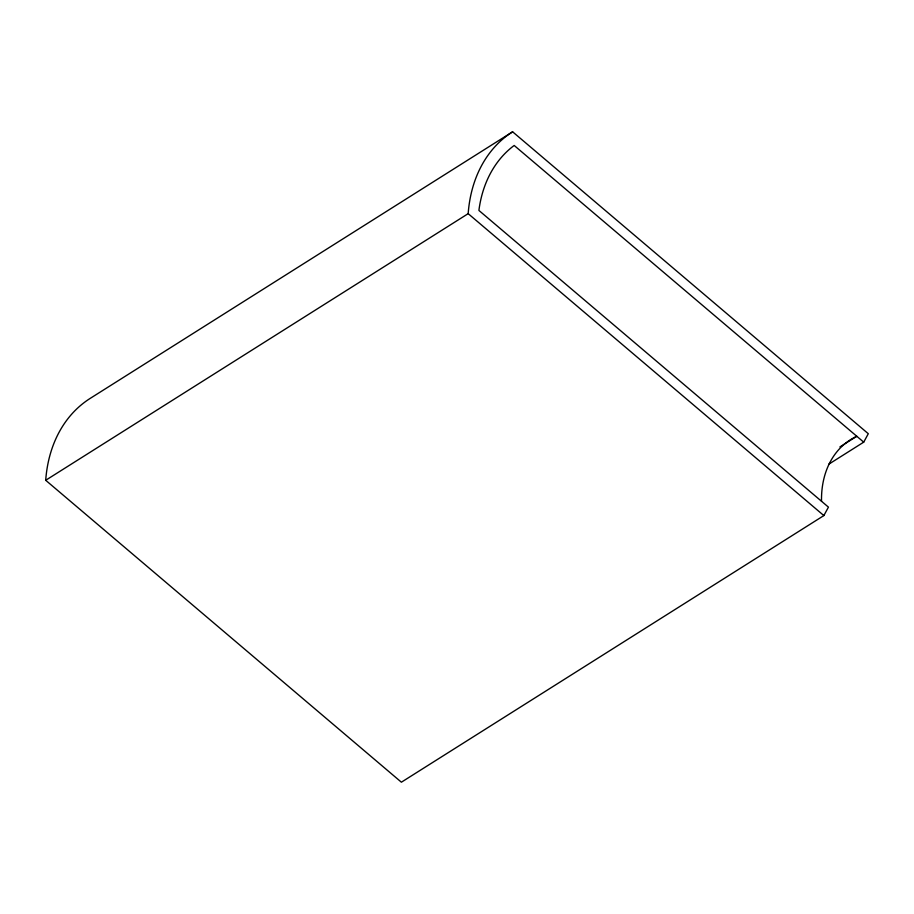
<?xml version="1.0" encoding="UTF-8"?>
<svg xmlns="http://www.w3.org/2000/svg" width="914" height="914" viewBox="0 0 914 914"><rect width="100%" height="100%" fill="white"/><g stroke="black" fill="none" stroke-linecap="round" stroke-linejoin="round"><path stroke-width="1.37" d="M823.857 515.576L828.438 507.133L478.925 210.46L479.05 209.34A140.893 105.476 57.7 0 1 513.417 146.034L514.205 145.486L863.719 442.148L868.3 433.716L512.617 131.799L90.143 398.424A153.038 114.558 57.7 0 0 45.7 480.284L401.383 782.201L823.857 515.576L468.174 213.659L45.7 480.284M839.897 446.935L856.795 436.275A98.621 73.817 57.7 0 0 821.515 501.26M828.712 464.243L863.719 442.148M468.174 213.659A153.038 114.558 57.7 0 1 512.617 131.799"/></g></svg>
